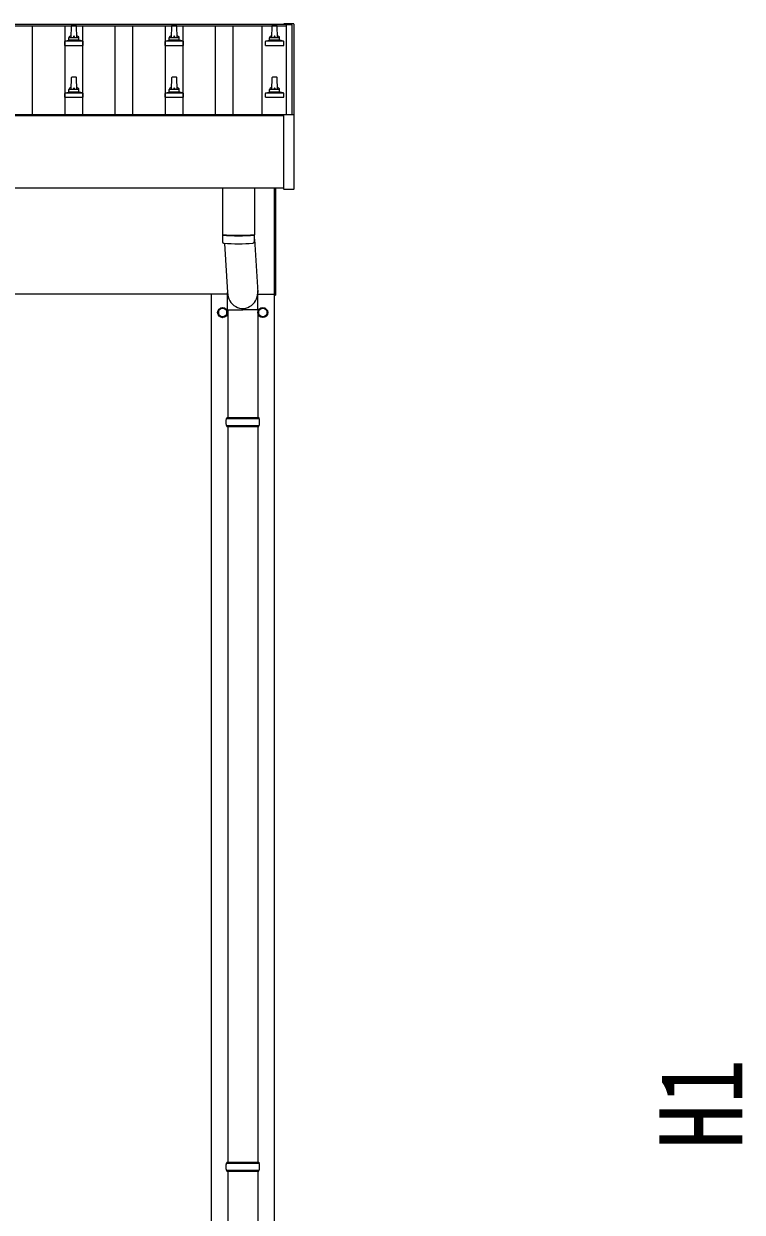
# Model space of a CAD drawing. Units: millimetres, scale not verified. Extents: x -21025 to 21025, y -14850 to 14850.
# Drawn here: x -2234 to -802, y -9195 to -6826 of the extents above; entities that cross this region are included whole.
import ezdxf
from ezdxf.enums import TextEntityAlignment as Align

# ---------------------------------------------------------------- set-up
doc = ezdxf.new("R2010")
doc.units = ezdxf.units.MM
doc.header["$LTSCALE"] = 60
for name, color, linetype in [('0-5_YKK_13', 4, 'Continuous'), ('0-6_YKK_A1', 4, 'Continuous'), ('0-7_YKK_D', 6, 'Continuous')]:
    doc.layers.add(name, color=color, linetype=linetype)
doc.styles.add('ＭＳ ゴシック', font='')
doc.styles.get('ＭＳ ゴシック').set_extended_font_data('MS Gothic')

msp = doc.modelspace()

# ---------------------------------------------------------------- linework, layer by layer
at = {"layer": '0-5_YKK_13'}
for p, q in [((-2139.17, -6830.55), (-2139.9, -6854.07)), ((-2129.63, -6829.57), (-2138.18, -6829.57)), ((-2127.9, -6854.07), (-2128.63, -6830.55)), ((-1939.17, -6830.55), (-1939.9, -6854.07)), ((-1929.63, -6829.57), (-1938.18, -6829.57)), ((-1927.9, -6854.07), (-1928.63, -6830.55)), ((-1739.17, -6830.55), (-1739.9, -6854.07)), ((-1729.63, -6829.57), (-1738.18, -6829.57)), ((-1727.9, -6854.07), (-1728.63, -6830.55)), ((-1715.6, -6827.49), (-1715.6, -6826.89)), ((-1715.6, -6827.55), (-1715.6, -6827.49)), ((-1696.6, -6826.37), (-1714.6, -6826.37)), ((-1695.6, -6826.89), (-1695.6, -6827.49)), ((-1695.6, -6827.49), (-1695.6, -7007.89)), ((-2152.15, -6869.57), (-2152.15, -6861.86)), ((-2116.03, -6861.07), (-2151.77, -6861.07)), ((-2151.39, -6860.89), (-2144.67, -6859.26)), ((-2123.52, -6859.07), (-2144.28, -6859.07)), ((-2143.9, -6858.29), (-2143.9, -6854.07)), ((-2124.9, -6854.07), (-2142.9, -6854.07)), ((-2123.9, -6858.29), (-2123.9, -6854.07)), ((-2116.42, -6860.89), (-2123.14, -6859.26)), ((-2115.65, -6869.57), (-2115.65, -6861.86)), ((-1952.15, -6869.57), (-1952.15, -6861.86)), ((-1916.03, -6861.07), (-1951.77, -6861.07)), ((-1951.39, -6860.89), (-1944.67, -6859.26)), ((-1923.52, -6859.07), (-1944.28, -6859.07)), ((-1943.9, -6858.29), (-1943.9, -6854.07)), ((-1924.9, -6854.07), (-1942.9, -6854.07)), ((-1923.9, -6858.29), (-1923.9, -6854.07)), ((-1916.42, -6860.89), (-1923.14, -6859.26)), ((-1915.65, -6869.57), (-1915.65, -6861.86)), ((-1752.15, -6869.57), (-1752.15, -6861.86)), ((-1716.03, -6861.07), (-1751.77, -6861.07)), ((-1751.39, -6860.89), (-1744.67, -6859.26)), ((-1723.52, -6859.07), (-1744.28, -6859.07)), ((-1743.9, -6858.29), (-1743.9, -6854.07)), ((-1724.9, -6854.07), (-1742.9, -6854.07)), ((-1723.9, -6858.29), (-1723.9, -6854.07)), ((-1716.42, -6860.89), (-1723.14, -6859.26)), ((-1715.65, -6869.57), (-1715.65, -6861.86)), ((-2152.15, -6869.57), (-2115.65, -6869.57)), ((-1952.15, -6869.57), (-1915.65, -6869.57)), ((-1752.15, -6869.57), (-1715.65, -6869.57)), ((-2139.17, -6933.88), (-2139.9, -6957.41)), ((-2129.63, -6932.91), (-2138.18, -6932.91)), ((-2127.9, -6957.41), (-2128.63, -6933.88)), ((-1939.17, -6933.88), (-1939.9, -6957.41)), ((-1929.63, -6932.91), (-1938.18, -6932.91)), ((-1927.9, -6957.41), (-1928.63, -6933.88)), ((-1739.17, -6933.88), (-1739.9, -6957.41)), ((-1729.63, -6932.91), (-1738.18, -6932.91)), ((-1727.9, -6957.41), (-1728.63, -6933.88)), ((-2151.39, -6964.22), (-2144.67, -6962.59)), ((-2123.52, -6962.41), (-2144.28, -6962.41)), ((-2143.9, -6961.62), (-2143.9, -6957.41)), ((-2124.9, -6957.41), (-2142.9, -6957.41)), ((-2123.9, -6961.62), (-2123.9, -6957.41)), ((-2116.42, -6964.22), (-2123.14, -6962.59)), ((-1951.39, -6964.22), (-1944.67, -6962.59)), ((-1923.52, -6962.41), (-1944.28, -6962.41)), ((-1943.9, -6961.62), (-1943.9, -6957.41)), ((-1924.9, -6957.41), (-1942.9, -6957.41)), ((-1923.9, -6961.62), (-1923.9, -6957.41)), ((-1916.42, -6964.22), (-1923.14, -6962.59)), ((-1751.39, -6964.22), (-1744.67, -6962.59)), ((-1723.52, -6962.41), (-1744.28, -6962.41)), ((-1743.9, -6961.62), (-1743.9, -6957.41)), ((-1724.9, -6957.41), (-1742.9, -6957.41)), ((-1723.9, -6961.62), (-1723.9, -6957.41)), ((-1716.42, -6964.22), (-1723.14, -6962.59)), ((-2152.15, -6972.91), (-2152.15, -6965.19)), ((-2152.15, -6972.91), (-2115.65, -6972.91)), ((-2116.03, -6964.41), (-2151.77, -6964.41)), ((-2115.65, -6972.91), (-2115.65, -6965.19)), ((-1952.15, -6972.91), (-1952.15, -6965.19)), ((-1952.15, -6972.91), (-1915.65, -6972.91)), ((-1916.03, -6964.41), (-1951.77, -6964.41)), ((-1915.65, -6972.91), (-1915.65, -6965.19)), ((-1752.15, -6972.91), (-1752.15, -6965.19)), ((-1752.15, -6972.91), (-1715.65, -6972.91)), ((-1716.03, -6964.41), (-1751.77, -6964.41)), ((-1715.65, -6972.91), (-1715.65, -6965.19)), ((-1715.6, -7155.96), (-1715.6, -7007.96)), ((-1715.1, -7007.46), (-1714.6, -7007.46)), ((-1714.6, -7007.46), (-1696.6, -7007.46)), ((-1696.6, -7007.46), (-1696.1, -7007.46)), ((-1695.6, -7007.96), (-1695.6, -7155.96)), ((-1837.9, -7153.83), (-1837.9, -7246.81)), ((-1773.9, -7153.83), (-1773.9, -7246.81)), ((-1733.9, -7367.5), (-1733.9, -7153.83)), ((-1731.9, -7153.83), (-1731.9, -7367.5)), ((-1696.1, -7156.46), (-1715.1, -7156.46)), ((-1837.93, -7247.81), (-1837.7, -7260.79)), ((-1833.43, -7247.09), (-1833.41, -7248.09)), ((-1778.38, -7247.09), (-1778.39, -7248.09)), ((-1774.1, -7260.79), (-1773.87, -7247.81)), ((-1833.49, -7264.03), (-1827.46, -7362.03)), ((-1773.9, -7255.57), (-1767.34, -7362.03)), ((-1827.55, -7396.7), (-1827.55, -7362.03)), ((-1767.25, -7396.7), (-1767.25, -7362.03)), ((-1733.9, -7367.5), (-1731.9, -7367.5)), ((-1828.8, -7401.75), (-1828.9, -7401.75)), ((-1828.8, -7402.25), (-1828.9, -7402.25)), ((-1827.55, -7396.7), (-1797.4, -7396.7)), ((-1827.4, -7396.7), (-1827.4, -7611)), ((-1767.25, -7396.7), (-1797.4, -7396.7)), ((-1767.4, -7396.7), (-1767.4, -7611)), ((-1766, -7401.75), (-1765.9, -7401.75)), ((-1766, -7402.25), (-1765.9, -7402.25)), ((-1830.4, -7613), (-1764.4, -7613)), ((-1829.4, -7611), (-1765.4, -7611)), ((-1829.4, -7611), (-1829.4, -7613)), ((-1765.4, -7611), (-1765.4, -7613)), ((-1830.4, -7627), (-1764.4, -7627)), ((-1829.4, -7629), (-1829.4, -7627)), ((-1829.4, -7629), (-1765.4, -7629)), ((-1827.4, -7629), (-1827.4, -9095.44)), ((-1767.4, -7629), (-1767.4, -9095.44)), ((-1765.4, -7629), (-1765.4, -7627)), ((-1829.4, -9095.44), (-1765.4, -9095.44)), ((-1829.4, -9095.44), (-1829.4, -9097.44)), ((-1765.4, -9095.44), (-1765.4, -9097.44)), ((-1830.4, -9097.44), (-1764.4, -9097.44)), ((-1830.4, -9111.44), (-1764.4, -9111.44)), ((-1829.4, -9113.44), (-1829.4, -9111.44)), ((-1829.4, -9113.44), (-1765.4, -9113.44)), ((-1827.4, -9113.44), (-1827.4, -10656)), ((-1767.4, -9113.44), (-1767.4, -10656)), ((-1765.4, -9113.44), (-1765.4, -9111.44))]:
    msp.add_line(p, q, dxfattribs=at)
for points in [[(-1714.6, -6826.37), (-1714.79, -6826.37), (-1714.96, -6826.37), (-1715.1, -6826.38), (-1715.17, -6826.39), (-1715.23, -6826.4), (-1715.32, -6826.44), (-1715.45, -6826.54), (-1715.55, -6826.67), (-1715.55, -6826.69)], [(-1695.6, -6826.89), (-1695.63, -6826.7), (-1695.71, -6826.57), (-1695.8, -6826.49), (-1695.88, -6826.43), (-1695.96, -6826.4), (-1696.01, -6826.39), (-1696.05, -6826.39), (-1696.09, -6826.38), (-1696.28, -6826.37), (-1696.46, -6826.37), (-1696.6, -6826.37)]]:
    msp.add_lwpolyline(points, dxfattribs=at)
for points in [[(-1837.4, -7392.19), (-1845.9, -7397.09), (-1845.9, -7406.91), (-1837.4, -7411.81), (-1828.9, -7406.91), (-1828.9, -7397.09)], [(-1757.4, -7392.19), (-1748.9, -7397.09), (-1748.9, -7406.91), (-1757.4, -7411.81), (-1765.9, -7406.91), (-1765.9, -7397.09)]]:
    msp.add_lwpolyline(points, close=True, dxfattribs=at)
for centre, radius in [((-1837.4, -7402), 10), ((-1837.4, -7402), 8.5), ((-1757.4, -7402), 10), ((-1757.4, -7402), 8.5)]:
    msp.add_circle(centre, radius, dxfattribs=at)
for centre, radius, start, end in [((-2138.18, -6830.57), 1, 90, 178.60509), ((-2129.63, -6830.57), 1, 1.39491, 90), ((-1938.18, -6830.57), 1, 90, 178.60509), ((-1929.63, -6830.57), 1, 1.39491, 90), ((-1738.18, -6830.57), 1, 90, 178.60509), ((-1729.63, -6830.57), 1, 1.39491, 90), ((-1715.1, -6826.89), 0.499, 156.4992, 179.99932), ((-2151.15, -6861.86), 1, 103.62699, 180), ((-2144.9, -6858.29), 1, 283.62699, 0), ((-2139.82, -6854.71), 4.13, 90, 171.17633), ((-2142.9, -6855.07), 1, 90, 180), ((-2130.57, -6854.07), 4.83, 133.60282, 180), ((-2137.23, -6854.07), 4.83, 0, 46.39718), ((-2127.99, -6854.71), 4.13, 8.82367, 90), ((-2124.9, -6855.07), 1, 0, 90), ((-2122.9, -6858.29), 1, 180, 256.37301), ((-2116.65, -6861.86), 1, 0, 76.37301), ((-1951.15, -6861.86), 1, 103.62699, 180), ((-1944.9, -6858.29), 1, 283.62699, 0), ((-1939.82, -6854.71), 4.13, 90, 171.17633), ((-1942.9, -6855.07), 1, 90, 180), ((-1930.57, -6854.07), 4.83, 133.60282, 180), ((-1937.23, -6854.07), 4.83, 0, 46.39718), ((-1927.99, -6854.71), 4.13, 8.82367, 90), ((-1924.9, -6855.07), 1, 0, 90), ((-1922.9, -6858.29), 1, 180, 256.37301), ((-1916.65, -6861.86), 1, 0, 76.37301), ((-1751.15, -6861.86), 1, 103.62699, 180), ((-1744.9, -6858.29), 1, 283.62699, 0), ((-1739.82, -6854.71), 4.13, 90, 171.17633), ((-1742.9, -6855.07), 1, 90, 180), ((-1730.57, -6854.07), 4.83, 133.60282, 180), ((-1737.23, -6854.07), 4.83, 0, 46.39718), ((-1727.99, -6854.71), 4.13, 8.82367, 90), ((-1724.9, -6855.07), 1, 0, 90), ((-1722.9, -6858.29), 1, 180, 256.37301), ((-1716.65, -6861.86), 1, 0, 76.37301), ((-2138.18, -6933.91), 1, 90, 178.60509), ((-2129.63, -6933.91), 1, 1.39491, 90), ((-1938.18, -6933.91), 1, 90, 178.60509), ((-1929.63, -6933.91), 1, 1.39491, 90), ((-1738.18, -6933.91), 1, 90, 178.60509), ((-1729.63, -6933.91), 1, 1.39491, 90), ((-2144.9, -6961.62), 1, 283.62699, 0), ((-2139.82, -6958.04), 4.13, 90, 171.17633), ((-2142.9, -6958.41), 1, 90, 180), ((-2130.57, -6957.41), 4.83, 133.60282, 180), ((-2137.23, -6957.41), 4.83, 0, 46.39718), ((-2127.99, -6958.04), 4.13, 8.82367, 90), ((-2124.9, -6958.41), 1, 0, 90), ((-2122.9, -6961.62), 1, 180, 256.37301), ((-1944.9, -6961.62), 1, 283.62699, 0), ((-1939.82, -6958.04), 4.13, 90, 171.17633), ((-1942.9, -6958.41), 1, 90, 180), ((-1930.57, -6957.41), 4.83, 133.60282, 180), ((-1937.23, -6957.41), 4.83, 0, 46.39718), ((-1927.99, -6958.04), 4.13, 8.82367, 90), ((-1924.9, -6958.41), 1, 0, 90), ((-1922.9, -6961.62), 1, 180, 256.37301), ((-1744.9, -6961.62), 1, 283.62699, 0), ((-1739.82, -6958.04), 4.13, 90, 171.17633), ((-1742.9, -6958.41), 1, 90, 180), ((-1730.57, -6957.41), 4.83, 133.60282, 180), ((-1737.23, -6957.41), 4.83, 0, 46.39718), ((-1727.99, -6958.04), 4.13, 8.82367, 90), ((-1724.9, -6958.41), 1, 0, 90), ((-1722.9, -6961.62), 1, 180, 256.37301), ((-2151.15, -6965.19), 1, 103.62699, 180), ((-2116.65, -6965.19), 1, 0, 76.37301), ((-1951.15, -6965.19), 1, 103.62699, 180), ((-1916.65, -6965.19), 1, 0, 76.37301), ((-1751.15, -6965.19), 1, 103.62699, 180), ((-1716.65, -6965.19), 1, 0, 76.37301), ((-1715.1, -7007.96), 0.5, 90, 180), ((-1696.1, -7007.96), 0.5, 0, 90), ((-1715.1, -7155.96), 0.5, 180, 270), ((-1696.1, -7155.96), 0.5, 270, 0), ((-1805.9, -6767.08), 480.8, 266.18381, 273.81619), ((-1805.9, -6768.08), 480.8, 266.18381, 273.81619), ((-1834.28, -7260.56), 3.43, 183.90213, 262.99006), ((-1805.89, -6745.09), 519.67, 266.82198, 273.17643), ((-1777.52, -7260.56), 3.43, 277.08355, 356.08693), ((-1837.4, -7402), 8.6, 171.25399, 188.74601), ((-1837.4, -7402), 8.6, 111.25399, 128.74601), ((-1837.4, -7402), 8.6, 231.25399, 248.74601), ((-1837.4, -7402), 8.6, 51.25399, 68.74601), ((-1837.4, -7402), 8.6, 291.25399, 308.74601), ((-1837.4, -7402), 8.6, 1.66581, 8.74601), ((-1837.4, -7402), 8.6, 351.25399, 358.33419), ((-1757.4, -7402), 8.6, 171.25399, 178.33419), ((-1757.4, -7402), 8.6, 181.66581, 188.74601), ((-1757.4, -7402), 8.6, 111.25399, 128.74601), ((-1757.4, -7402), 8.6, 231.25399, 248.74601), ((-1757.4, -7402), 8.6, 51.25399, 68.74601), ((-1757.4, -7402), 8.6, 291.25399, 308.74601), ((-1757.4, -7402), 8.6, 351.25399, 8.74601), ((-1781.65, -7620), 49.25, 171.82876, 180.00002), ((-1781.65, -7620), 49.25, 180.00002, 188.17127), ((-1813.15, -7620), 49.25, 359.99998, 8.17124), ((-1813.15, -7620), 49.25, 351.82873, 359.99998), ((-1781.65, -9104.44), 49.25, 171.82876, 180.00002), ((-1781.65, -9104.44), 49.25, 180.00002, 188.17127), ((-1813.15, -9104.44), 49.25, 359.99998, 8.17124), ((-1813.15, -9104.44), 49.25, 351.82873, 359.99998)]:
    msp.add_arc(centre, radius, start, end, dxfattribs=at)
msp.add_ellipse((-1797.4, -7362.03), major_axis=(0, -31.56), ratio=0.952301, start_param=4.712389, end_param=7.9831455, dxfattribs=at)
at = {"layer": '0-6_YKK_A1'}
for p, q in [((-1710.9, -6831.14), (-9533.9, -6831.14)), ((-1710.9, -6827.55), (-9511.4, -6827.55)), ((-2216.4, -7007.16), (-2216.4, -6831.14)), ((-2151.4, -7007.16), (-2151.4, -6831.14)), ((-2116.4, -7007.16), (-2116.4, -6831.14)), ((-2051.4, -7007.16), (-2051.4, -6831.14)), ((-2016.4, -7007.16), (-2016.4, -6831.14)), ((-1951.4, -7007.16), (-1951.4, -6831.14)), ((-1916.4, -7007.16), (-1916.4, -6831.14)), ((-1851.4, -7007.16), (-1851.4, -6831.14)), ((-1816.4, -7007.16), (-1816.4, -6831.14)), ((-1758.9, -7007.16), (-1758.9, -6831.14)), ((-1710.9, -6827.55), (-1710.9, -6831.14)), ((-1710.9, -6828.52), (-1710.9, -7007.39)), ((-1698.9, -6828.52), (-1710.9, -6828.52)), ((-1698.9, -7007.39), (-1698.9, -6828.52)), ((-7722.9, -7007.4), (-1710.9, -7007.4)), ((-7722.9, -7008.96), (-1715.6, -7008.96)), ((-1715.6, -7153.83), (-7722.9, -7153.83)), ((-1827.55, -7365), (-3518.9, -7365)), ((-1859.9, -11365), (-1859.9, -7365)), ((-1767.25, -7365), (-1733.9, -7365)), ((-1734.9, -7365), (-1734.9, -11365))]:
    msp.add_line(p, q, dxfattribs=at)

# ---------------------------------------------------------------- texts
at = {"layer": '0-7_YKK_D', "style": 'ＭＳ ゴシック', "width": 0.8}
msp.add_text('H1', height=165, rotation=90, dxfattribs=at).set_placement((-752.1, -9069.03), align=Align.BOTTOM_LEFT)

doc.saveas('drawing.dxf')
